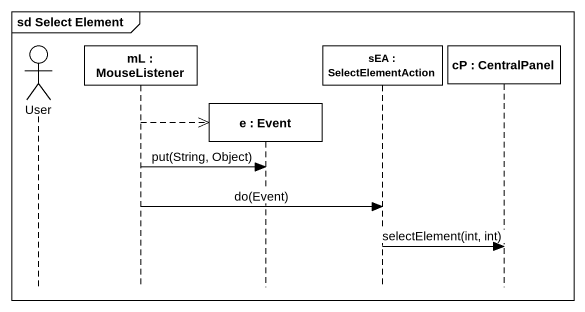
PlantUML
@startuml
mainframe sd Select Element
hide footbox
actor User
participant "mL : MouseListener" as mL
participant "e : Event" as e
participant "sEA : SelectElementAction" as sEA
participant "cP : CentralPanel" as cP

mL -->> e **
mL -> e : put(String, Object)
mL -> sEA : do(Event)
sEA -> cP : selectElement(int, int)
@enduml
